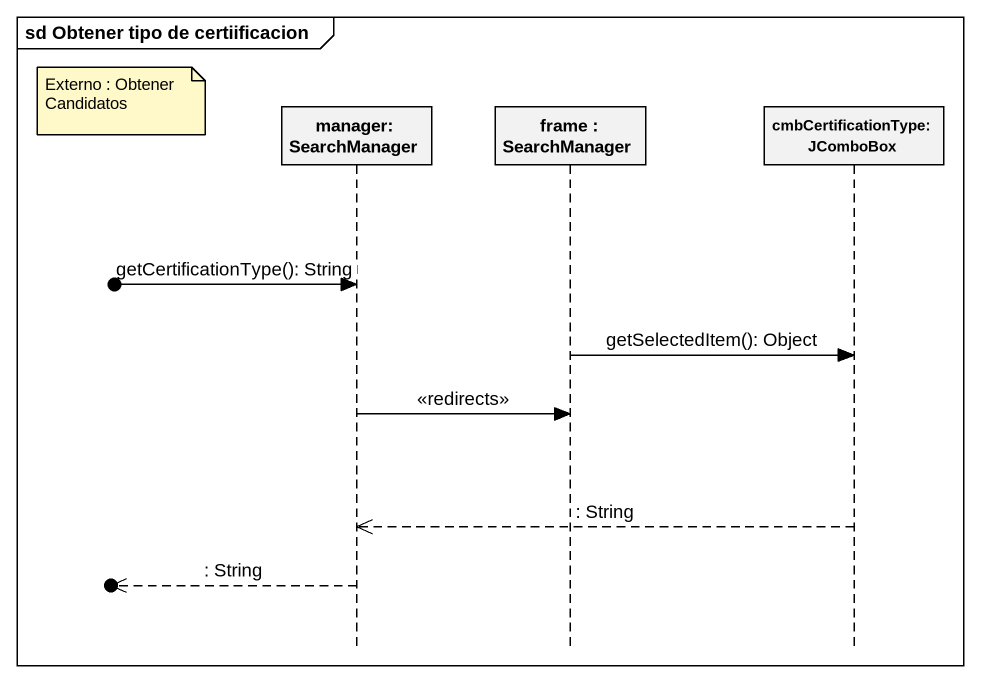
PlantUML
@startuml
mainframe sd Obtener tipo de certiificacion
hide footbox
participant "manager: SearchManager" as manager_SearchManager
participant "frame : SearchManager" as frame_
participant "cmbCertificationType: JComboBox" as cmbCertificationType

note left of manager_SearchManager : Externo : Obtener Candidatos
[o-> manager_SearchManager : getCertificationType(): String
frame_ -> cmbCertificationType : getSelectedItem(): Object
manager_SearchManager -> frame_ : <<redirects>>
cmbCertificationType -->> manager_SearchManager : : String
[o<<-- manager_SearchManager : : String
@enduml
